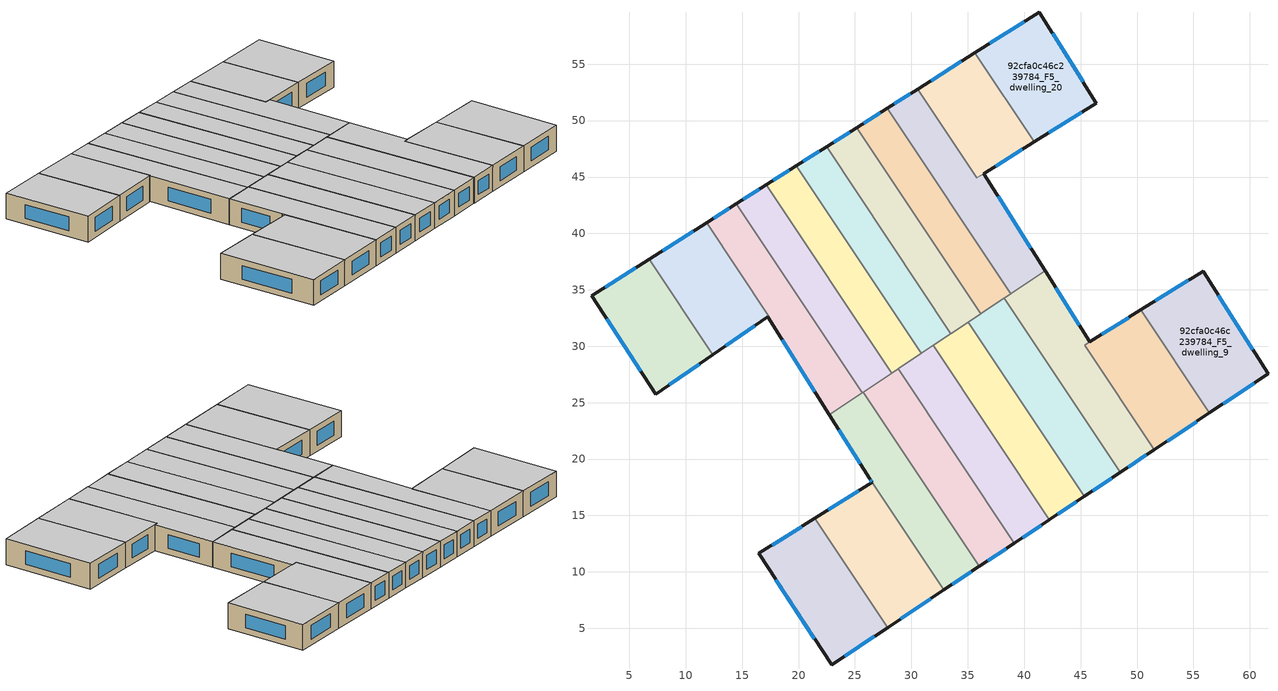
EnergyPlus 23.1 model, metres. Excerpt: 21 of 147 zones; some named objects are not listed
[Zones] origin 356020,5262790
92cfa0c46c239784_F5_dwelling_0
 floor to 92cfa0c46c239784_F4_dwelling_0 (EU_floor_Construction): 21.45,14.75 27.9,5.07 22.92,1.75 16.49,11.65 z15
 wall outside (EU_wall_Construction): 21.45,14.75 16.49,11.65 22.92,1.75 27.9,5.07 z15:18
 wall to 92cfa0c46c239784_F5_dwelling_1 (EU_wall_Construction): 27.9,5.07 21.45,14.75 z15:18
 window (EU_Window_Construction): 24.09,2.53 26.73,4.29 / 18,9.33 21.41,4.08 / 20.28,14.02 17.65,12.38 z15.7:17.3
 ceiling to 92cfa0c46c239784_F6_dwelling_0 (EU_floor_Construction): 27.9,5.07 21.45,14.75 16.49,11.65 22.92,1.75 z18
92cfa0c46c239784_F5_dwelling_1
 floor to 92cfa0c46c239784_F4_dwelling_1 (EU_floor_Construction): 26.53,17.93 26.32,18.26 32.89,8.4 27.9,5.07 21.45,14.75 z15
 wall outside (EU_wall_Construction): 26.32,18.26 26.53,17.93 21.45,14.75 / 27.9,5.07 32.89,8.4 z15:18
 wall to 92cfa0c46c239784_F5_dwelling_2 (EU_wall_Construction): 32.89,8.4 26.32,18.26 z15:18
 window (EU_Window_Construction): 26.37,18.18 26.48,18.01 / 29.07,5.85 31.72,7.62 / 25.33,17.18 22.64,15.5 z15.7:17.3
 ceiling to 92cfa0c46c239784_F6_dwelling_1 (EU_floor_Construction): 32.89,8.4 26.32,18.26 26.53,17.93 21.45,14.75 27.9,5.07 z18
92cfa0c46c239784_F5_dwelling_10
 floor to 92cfa0c46c239784_F4_dwelling_10 (EU_floor_Construction): 6.77,37.72 12.41,29.25 7.32,25.74 1.65,34.48 z15
 wall outside (EU_wall_Construction): 6.77,37.72 1.65,34.48 7.32,25.74 12.41,29.25 z15:18
 wall to 92cfa0c46c239784_F5_dwelling_11 (EU_wall_Construction): 12.41,29.25 6.77,37.72 z15:18
 window (EU_Window_Construction): 8.52,26.57 11.22,28.42 / 2.98,32.43 5.99,27.79 / 5.56,36.96 2.85,35.24 z15.7:17.3
 ceiling to 92cfa0c46c239784_F6_dwelling_10 (EU_floor_Construction): 12.41,29.25 6.77,37.72 1.65,34.48 7.32,25.74 z18
92cfa0c46c239784_F5_dwelling_11
 floor to 92cfa0c46c239784_F4_dwelling_11 (EU_floor_Construction): 11.85,40.95 17.37,32.66 17.28,32.6 12.41,29.25 6.77,37.72 z15
 wall outside (EU_wall_Construction): 12.41,29.25 17.28,32.6 / 11.85,40.95 6.77,37.72 z15:18
 wall to 92cfa0c46c239784_F5_dwelling_12 (EU_wall_Construction): 17.36,32.67 11.85,40.95 / 17.28,32.6 17.37,32.66 z15:18
 window (EU_Window_Construction): 13.55,30.03 16.13,31.81 / 10.66,40.19 7.96,38.48 z15.7:17.3
 ceiling to 92cfa0c46c239784_F6_dwelling_11 (EU_floor_Construction): 17.28,32.6 17.37,32.66 11.85,40.95 6.77,37.72 12.41,29.25 z18
92cfa0c46c239784_F5_dwelling_12
 floor to 92cfa0c46c239784_F4_dwelling_12 (EU_floor_Construction): 14.49,42.62 25.64,25.89 22.73,23.95 17.28,32.6 17.37,32.66 11.85,40.95 z15
 wall outside (EU_wall_Construction): 14.49,42.62 11.85,40.95 / 17.28,32.6 22.73,23.95 z15:18
 wall to 92cfa0c46c239784_F5_dwelling_13 (EU_wall_Construction): 25.64,25.89 14.49,42.62 z15:18
 wall to 92cfa0c46c239784_F5_dwelling_2 (EU_wall_Construction): 22.73,23.95 25.64,25.89 z15:18
 window (EU_Window_Construction): 13.87,42.23 12.47,41.34 / 18.56,30.57 21.45,25.98 z15.7:17.3
 ceiling to 92cfa0c46c239784_F6_dwelling_12 (EU_floor_Construction): 25.64,25.89 14.49,42.62 11.85,40.95 17.37,32.66 17.28,32.6 22.73,23.95 z18
92cfa0c46c239784_F5_dwelling_13
 floor to 92cfa0c46c239784_F4_dwelling_13 (EU_floor_Construction): 17.15,44.3 28.25,27.63 25.64,25.89 14.49,42.62 z15
 wall outside (EU_wall_Construction): 17.15,44.3 14.49,42.62 z15:18
 wall to 92cfa0c46c239784_F5_dwelling_14 (EU_wall_Construction): 28.25,27.63 17.15,44.3 z15:18
 wall to 92cfa0c46c239784_F5_dwelling_3 (EU_wall_Construction): 25.72,25.94 28.25,27.63 z15:18
 wall to 92cfa0c46c239784_F5_dwelling_2 (EU_wall_Construction): 25.64,25.89 25.72,25.94 z15:18
 window (EU_Window_Construction): 16.52,43.91 15.12,43.01 z15.7:17.3
 ceiling to 92cfa0c46c239784_F6_dwelling_13 (EU_floor_Construction): 28.25,27.63 17.15,44.3 14.49,42.62 25.64,25.89 z18
92cfa0c46c239784_F5_dwelling_14
 floor to 92cfa0c46c239784_F4_dwelling_14 (EU_floor_Construction): 19.81,45.99 30.87,29.37 28.25,27.63 17.15,44.3 z15
 wall outside (EU_wall_Construction): 19.81,45.99 17.15,44.3 z15:18
 wall to 92cfa0c46c239784_F5_dwelling_15 (EU_wall_Construction): 30.87,29.37 19.81,45.99 z15:18
 wall to 92cfa0c46c239784_F5_dwelling_4 (EU_wall_Construction): 28.83,28.01 30.87,29.37 z15:18
 wall to 92cfa0c46c239784_F5_dwelling_3 (EU_wall_Construction): 28.25,27.63 28.83,28.01 z15:18
 window (EU_Window_Construction): 19.18,45.59 17.77,44.7 z15.7:17.3
 ceiling to 92cfa0c46c239784_F6_dwelling_14 (EU_floor_Construction): 30.87,29.37 19.81,45.99 17.15,44.3 28.25,27.63 z18
92cfa0c46c239784_F5_dwelling_15
 floor to 92cfa0c46c239784_F4_dwelling_15 (EU_floor_Construction): 22.48,47.68 33.51,31.13 30.87,29.37 19.81,45.99 z15
 wall outside (EU_wall_Construction): 22.48,47.68 19.81,45.99 z15:18
 wall to 92cfa0c46c239784_F5_dwelling_16 (EU_wall_Construction): 33.51,31.13 22.48,47.68 z15:18
 wall to 92cfa0c46c239784_F5_dwelling_5 (EU_wall_Construction): 31.93,30.08 33.51,31.13 z15:18
 wall to 92cfa0c46c239784_F5_dwelling_4 (EU_wall_Construction): 30.87,29.37 31.93,30.08 z15:18
 window (EU_Window_Construction): 21.85,47.28 20.44,46.39 z15.7:17.3
 ceiling to 92cfa0c46c239784_F6_dwelling_15 (EU_floor_Construction): 33.51,31.13 22.48,47.68 19.81,45.99 30.87,29.37 z18
92cfa0c46c239784_F5_dwelling_16
 floor to 92cfa0c46c239784_F4_dwelling_16 (EU_floor_Construction): 25.16,49.38 36.15,32.88 33.51,31.13 22.48,47.68 z15
 wall outside (EU_wall_Construction): 25.16,49.38 22.48,47.68 z15:18
 wall to 92cfa0c46c239784_F5_dwelling_17 (EU_wall_Construction): 36.15,32.88 25.16,49.38 z15:18
 wall to 92cfa0c46c239784_F5_dwelling_6 (EU_wall_Construction): 35.04,32.15 36.15,32.88 z15:18
 wall to 92cfa0c46c239784_F5_dwelling_5 (EU_wall_Construction): 33.51,31.13 35.04,32.15 z15:18
 window (EU_Window_Construction): 24.53,48.98 23.11,48.08 z15.7:17.3
 ceiling to 92cfa0c46c239784_F6_dwelling_16 (EU_floor_Construction): 36.15,32.88 25.16,49.38 22.48,47.68 33.51,31.13 z18
92cfa0c46c239784_F5_dwelling_17
 floor to 92cfa0c46c239784_F4_dwelling_17 (EU_floor_Construction): 27.85,51.08 38.8,34.65 36.15,32.88 25.16,49.38 z15
 wall outside (EU_wall_Construction): 27.85,51.08 25.16,49.38 z15:18
 wall to 92cfa0c46c239784_F5_dwelling_18 (EU_wall_Construction): 38.8,34.65 27.85,51.08 z15:18
 wall to 92cfa0c46c239784_F5_dwelling_7 (EU_wall_Construction): 38.23,34.27 38.8,34.65 z15:18
 wall to 92cfa0c46c239784_F5_dwelling_6 (EU_wall_Construction): 36.15,32.89 38.19,34.25 38.23,34.27 z15:18
 window (EU_Window_Construction): 27.22,50.68 25.79,49.78 z15.7:17.3
 ceiling to 92cfa0c46c239784_F6_dwelling_17 (EU_floor_Construction): 38.8,34.65 27.85,51.08 25.16,49.38 36.15,32.88 z18
92cfa0c46c239784_F5_dwelling_18
 floor to 92cfa0c46c239784_F4_dwelling_18 (EU_floor_Construction): 36.41,45.3 41.84,36.68 38.8,34.65 27.85,51.08 30.55,52.8 35.8,44.92 z15
 wall outside (EU_wall_Construction): 30.55,52.8 27.85,51.08 / 41.84,36.68 36.41,45.3 z15:18
 wall to 92cfa0c46c239784_F5_dwelling_19 (EU_wall_Construction): 36.41,45.3 35.8,44.92 30.55,52.8 z15:18
 wall to 92cfa0c46c239784_F5_dwelling_7 (EU_wall_Construction): 38.8,34.65 41.84,36.68 z15:18
 window (EU_Window_Construction): 29.92,52.39 28.49,51.49 / 40.57,38.7 37.68,43.27 z15.7:17.3
 ceiling to 92cfa0c46c239784_F6_dwelling_18 (EU_floor_Construction): 41.84,36.68 36.41,45.3 35.8,44.92 30.55,52.8 27.85,51.08 38.8,34.65 z18
92cfa0c46c239784_F5_dwelling_19
 floor to 92cfa0c46c239784_F4_dwelling_19 (EU_floor_Construction): 35.63,56.01 40.89,48.11 35.8,44.92 30.55,52.8 z15
 wall outside (EU_wall_Construction): 35.63,56.01 30.55,52.8 / 36.41,45.3 40.89,48.11 z15:18
 wall to 92cfa0c46c239784_F5_dwelling_20 (EU_wall_Construction): 40.89,48.11 35.63,56.01 z15:18
 window (EU_Window_Construction): 34.44,55.26 31.74,53.55 / 37.46,45.96 39.84,47.45 z15.7:17.3
 ceiling to 92cfa0c46c239784_F6_dwelling_19 (EU_floor_Construction): 40.89,48.11 35.63,56.01 30.55,52.8 35.8,44.92 z18
92cfa0c46c239784_F5_dwelling_2
 floor to 92cfa0c46c239784_F4_dwelling_2 (EU_floor_Construction): 25.72,25.94 36.02,10.49 32.89,8.4 26.32,18.26 22.73,23.95 z15
 wall outside (EU_wall_Construction): 22.73,23.95 26.32,18.26 / 32.89,8.4 36.02,10.49 z15:18
 wall to 92cfa0c46c239784_F5_dwelling_3 (EU_wall_Construction): 36.02,10.49 25.72,25.94 z15:18
 window (EU_Window_Construction): 23.58,22.61 25.48,19.6 / 33.62,8.89 35.28,9.99 z15.7:17.3
 ceiling to 92cfa0c46c239784_F6_dwelling_2 (EU_floor_Construction): 36.02,10.49 25.72,25.94 22.73,23.95 26.32,18.26 32.89,8.4 z18
92cfa0c46c239784_F5_dwelling_20
 floor to 92cfa0c46c239784_F4_dwelling_20 (EU_floor_Construction): 41.32,59.62 46.4,51.56 40.89,48.11 35.63,56.01 z15
 wall outside (EU_wall_Construction): 40.89,48.11 46.4,51.56 41.32,59.62 35.63,56.01 z15:18
 window (EU_Window_Construction): 39.98,58.77 36.96,56.86 / 45.21,53.45 42.51,57.73 / 42.19,48.92 45.11,50.75 z15.7:17.3
 ceiling to 92cfa0c46c239784_F6_dwelling_20 (EU_floor_Construction): 46.4,51.56 41.32,59.62 35.63,56.01 40.89,48.11 z18
92cfa0c46c239784_F5_dwelling_3
 floor to 92cfa0c46c239784_F4_dwelling_3 (EU_floor_Construction): 28.83,28.01 39.12,12.55 36.02,10.49 25.72,25.94 z15
 wall outside (EU_wall_Construction): 36.02,10.49 39.12,12.55 z15:18
 wall to 92cfa0c46c239784_F5_dwelling_4 (EU_wall_Construction): 39.12,12.55 28.83,28.01 z15:18
 window (EU_Window_Construction): 36.75,10.97 38.39,12.07 z15.7:17.3
 ceiling to 92cfa0c46c239784_F6_dwelling_3 (EU_floor_Construction): 39.12,12.55 28.83,28.01 25.72,25.94 36.02,10.49 z18
92cfa0c46c239784_F5_dwelling_4
 floor to 92cfa0c46c239784_F4_dwelling_4 (EU_floor_Construction): 31.93,30.08 42.23,14.62 39.12,12.55 28.83,28.01 z15
 wall outside (EU_wall_Construction): 39.12,12.55 42.23,14.62 z15:18
 wall to 92cfa0c46c239784_F5_dwelling_5 (EU_wall_Construction): 42.23,14.62 31.93,30.08 z15:18
 window (EU_Window_Construction): 39.85,13.04 41.5,14.14 z15.7:17.3
 ceiling to 92cfa0c46c239784_F6_dwelling_4 (EU_floor_Construction): 42.23,14.62 31.93,30.08 28.83,28.01 39.12,12.55 z18
92cfa0c46c239784_F5_dwelling_5
 floor to 92cfa0c46c239784_F4_dwelling_5 (EU_floor_Construction): 35.04,32.15 45.33,16.7 42.23,14.62 31.93,30.08 z15
 wall outside (EU_wall_Construction): 42.23,14.62 45.33,16.7 z15:18
 wall to 92cfa0c46c239784_F5_dwelling_6 (EU_wall_Construction): 45.33,16.7 35.04,32.15 z15:18
 window (EU_Window_Construction): 42.96,15.11 44.6,16.21 z15.7:17.3
 ceiling to 92cfa0c46c239784_F6_dwelling_5 (EU_floor_Construction): 45.33,16.7 35.04,32.15 31.93,30.08 42.23,14.62 z18
92cfa0c46c239784_F5_dwelling_6
 floor to 92cfa0c46c239784_F4_dwelling_6 (EU_floor_Construction): 38.23,34.27 48.52,18.82 48.48,18.79 45.33,16.7 35.04,32.15 38.19,34.25 z15
 wall outside (EU_wall_Construction): 45.33,16.7 48.48,18.79 48.52,18.82 z15:18
 wall to 92cfa0c46c239784_F5_dwelling_7 (EU_wall_Construction): 48.52,18.82 38.23,34.27 z15:18
 window (EU_Window_Construction): 46.07,17.19 47.74,18.3 z15.7:17.3
 ceiling to 92cfa0c46c239784_F6_dwelling_6 (EU_floor_Construction): 48.48,18.79 48.52,18.82 38.23,34.27 38.19,34.25 35.04,32.15 45.33,16.7 z18
92cfa0c46c239784_F5_dwelling_7
 floor to 92cfa0c46c239784_F4_dwelling_7 (EU_floor_Construction): 45.82,30.38 45.37,30.1 51.54,20.84 48.52,18.82 38.23,34.27 41.84,36.68 z15
 wall outside (EU_wall_Construction): 45.82,30.38 41.84,36.68 / 48.52,18.82 51.54,20.84 z15:18
 wall to 92cfa0c46c239784_F5_dwelling_8 (EU_wall_Construction): 51.54,20.84 45.37,30.1 45.82,30.38 z15:18
 window (EU_Window_Construction): 44.88,31.86 42.77,35.2 / 49.23,19.29 50.84,20.36 z15.7:17.3
 ceiling to 92cfa0c46c239784_F6_dwelling_7 (EU_floor_Construction): 51.54,20.84 45.37,30.1 45.82,30.38 41.84,36.68 38.23,34.27 48.52,18.82 z18
92cfa0c46c239784_F5_dwelling_8
 floor to 92cfa0c46c239784_F4_dwelling_8 (EU_floor_Construction): 50.34,33.21 56.42,24.08 51.54,20.84 45.37,30.1 45.82,30.38 z15
 wall outside (EU_wall_Construction): 51.54,20.84 56.42,24.08 / 50.34,33.21 45.82,30.38 z15:18
 wall to 92cfa0c46c239784_F5_dwelling_9 (EU_wall_Construction): 56.42,24.08 50.34,33.21 z15:18
 window (EU_Window_Construction): 52.69,21.6 55.27,23.32 / 49.28,32.55 46.88,31.05 z15.7:17.3
 ceiling to 92cfa0c46c239784_F6_dwelling_8 (EU_floor_Construction): 56.42,24.08 50.34,33.21 45.82,30.38 45.37,30.1 51.54,20.84 z18
92cfa0c46c239784_F5_dwelling_9
 floor to 92cfa0c46c239784_F4_dwelling_9 (EU_floor_Construction): 55.85,36.67 61.61,27.54 56.42,24.08 50.34,33.21 z15
 wall outside (EU_wall_Construction): 56.42,24.08 61.61,27.54 55.85,36.67 50.34,33.21 z15:18
 window (EU_Window_Construction): 54.56,35.86 51.63,34.02 / 60.26,29.69 57.21,34.53 / 57.64,24.9 60.39,26.73 z15.7:17.3
 ceiling to 92cfa0c46c239784_F6_dwelling_9 (EU_floor_Construction): 61.61,27.54 55.85,36.67 50.34,33.21 56.42,24.08 z18
[Building]
EU S2 Campaign: North Axis=0; Terrain=City; Solar Distribution=FullExterior
[Site:Location]
Budapest.Ferenc.Liszt.Intl.AP: Latitude=47.437; Longitude=19.256; Time Zone=1; Elevation=185
[SizingPeriod:WeatherFileDays]
AnnualSizingPeriod: Begin Month=1; Begin Day of Month=1; End Month=12; End Day of Month=31; Day of Week for Start Day=Monday; Use Weather File Daylight Saving Period=No; Use Weather File Rain and Snow Indicators=No
[MATERIAL]
EU_InternalMass_Material: Roughness=MediumRough; Thickness=0.1; Conductivity=1; Density=1800; Specific Heat=900; Thermal Absorptance=0.9; Solar Absorptance=0.7; Visible Absorptance=0.7
[MATERIAL:NOMASS] Roughness=MediumRough; Thermal Absorptance=0.9; Solar Absorptance=0.7; Visible Absorptance=0.7
Name | Thermal Resistance
EU_wall_NoMass | 0.832559
EU_floor_NoMass | 0.872794
[WINDOWMATERIAL:SIMPLEGLAZINGSYSTEM]
EU_Window_SimpleGlazing: UFactor=2.79869; Solar Heat Gain Coefficient=0.75; Visible Transmittance=0.75
[CONSTRUCTION]
EU_wall_Construction: EU_wall_NoMass
EU_floor_Construction: EU_floor_NoMass
EU_Window_Construction: EU_Window_SimpleGlazing
EU_InternalMass_Construction: EU_InternalMass_Material
[ZONE] Type=1; Multiplier=1; Ceiling Height=autocalculate; Floor Area=autocalculate; Part of Total Floor Area=Yes
Name | Volume
92cfa0c46c239784_F5_dwelling_0 | 207.903
92cfa0c46c239784_F5_dwelling_1 | 207.916
92cfa0c46c239784_F5_dwelling_10 | 189.008
92cfa0c46c239784_F5_dwelling_11 | 181.811
92cfa0c46c239784_F5_dwelling_12 | 196.191
92cfa0c46c239784_F5_dwelling_13 | 189.007
92cfa0c46c239784_F5_dwelling_14 | 189.025
92cfa0c46c239784_F5_dwelling_15 | 188.989
92cfa0c46c239784_F5_dwelling_16 | 188.987
92cfa0c46c239784_F5_dwelling_17 | 189.024
92cfa0c46c239784_F5_dwelling_18 | 207.048
92cfa0c46c239784_F5_dwelling_19 | 170.946
92cfa0c46c239784_F5_dwelling_2 | 207.859
92cfa0c46c239784_F5_dwelling_20 | 189
92cfa0c46c239784_F5_dwelling_3 | 207.91
92cfa0c46c239784_F5_dwelling_4 | 207.914
92cfa0c46c239784_F5_dwelling_5 | 207.909
92cfa0c46c239784_F5_dwelling_6 | 213.477
92cfa0c46c239784_F5_dwelling_7 | 216.062
92cfa0c46c239784_F5_dwelling_8 | 194.162
92cfa0c46c239784_F5_dwelling_9 | 207.888
[INTERNALMASS] Construction=EU_InternalMass_Construction
Name | Zone or ZoneList | Surface Area
92cfa0c46c239784_F5_dwelling_0_EU_InternalMass | 92cfa0c46c239784_F5_dwelling_0 | 69.3011
92cfa0c46c239784_F5_dwelling_1_EU_InternalMass | 92cfa0c46c239784_F5_dwelling_1 | 69.3051
92cfa0c46c239784_F5_dwelling_2_EU_InternalMass | 92cfa0c46c239784_F5_dwelling_2 | 69.2864
92cfa0c46c239784_F5_dwelling_3_EU_InternalMass | 92cfa0c46c239784_F5_dwelling_3 | 69.3031
92cfa0c46c239784_F5_dwelling_4_EU_InternalMass | 92cfa0c46c239784_F5_dwelling_4 | 69.3046
92cfa0c46c239784_F5_dwelling_5_EU_InternalMass | 92cfa0c46c239784_F5_dwelling_5 | 69.303
92cfa0c46c239784_F5_dwelling_6_EU_InternalMass | 92cfa0c46c239784_F5_dwelling_6 | 71.1655
92cfa0c46c239784_F5_dwelling_7_EU_InternalMass | 92cfa0c46c239784_F5_dwelling_7 | 72.0143
92cfa0c46c239784_F5_dwelling_8_EU_InternalMass | 92cfa0c46c239784_F5_dwelling_8 | 64.7192
92cfa0c46c239784_F5_dwelling_9_EU_InternalMass | 92cfa0c46c239784_F5_dwelling_9 | 69.2959
92cfa0c46c239784_F5_dwelling_10_EU_InternalMass | 92cfa0c46c239784_F5_dwelling_10 | 63.0029
92cfa0c46c239784_F5_dwelling_11_EU_InternalMass | 92cfa0c46c239784_F5_dwelling_11 | 60.6023
92cfa0c46c239784_F5_dwelling_12_EU_InternalMass | 92cfa0c46c239784_F5_dwelling_12 | 65.3968
92cfa0c46c239784_F5_dwelling_13_EU_InternalMass | 92cfa0c46c239784_F5_dwelling_13 | 63.0021
92cfa0c46c239784_F5_dwelling_14_EU_InternalMass | 92cfa0c46c239784_F5_dwelling_14 | 63.0081
92cfa0c46c239784_F5_dwelling_15_EU_InternalMass | 92cfa0c46c239784_F5_dwelling_15 | 62.9964
92cfa0c46c239784_F5_dwelling_16_EU_InternalMass | 92cfa0c46c239784_F5_dwelling_16 | 62.9956
92cfa0c46c239784_F5_dwelling_17_EU_InternalMass | 92cfa0c46c239784_F5_dwelling_17 | 63.0082
92cfa0c46c239784_F5_dwelling_18_EU_InternalMass | 92cfa0c46c239784_F5_dwelling_18 | 69.0155
92cfa0c46c239784_F5_dwelling_19_EU_InternalMass | 92cfa0c46c239784_F5_dwelling_19 | 56.9812
92cfa0c46c239784_F5_dwelling_20_EU_InternalMass | 92cfa0c46c239784_F5_dwelling_20 | 62.9999
[OTHEREQUIPMENT] Fuel Type=Electricity; Design Level Calculation Method=Watts/Area; Power per Zone Floor Area=1; Fraction Latent=0; Fraction Radiant=0; Fraction Lost=0; Carbon Dioxide Generation Rate=0; EndUse Subcategory=EU_Step8_InternalGains
Name | Zone or ZoneList or Space or SpaceList | Schedule
EU_Step8_InternalGain_92cfa0c46c239784_F5_dwelling_0_f000 | 92cfa0c46c239784_F5_dwelling_0 | EU_Step8_GainSchedule_92cfa0c46c239784_F5_dwelling_0_f000
EU_Step8_InternalGain_92cfa0c46c239784_F5_dwelling_1_f000 | 92cfa0c46c239784_F5_dwelling_1 | EU_Step8_GainSchedule_92cfa0c46c239784_F5_dwelling_1_f000
EU_Step8_InternalGain_92cfa0c46c239784_F5_dwelling_2_f000 | 92cfa0c46c239784_F5_dwelling_2 | EU_Step8_GainSchedule_92cfa0c46c239784_F5_dwelling_2_f000
EU_Step8_InternalGain_92cfa0c46c239784_F5_dwelling_3_f000 | 92cfa0c46c239784_F5_dwelling_3 | EU_Step8_GainSchedule_92cfa0c46c239784_F5_dwelling_3_f000
EU_Step8_InternalGain_92cfa0c46c239784_F5_dwelling_4_f000 | 92cfa0c46c239784_F5_dwelling_4 | EU_Step8_GainSchedule_92cfa0c46c239784_F5_dwelling_4_f000
EU_Step8_InternalGain_92cfa0c46c239784_F5_dwelling_5_f000 | 92cfa0c46c239784_F5_dwelling_5 | EU_Step8_GainSchedule_92cfa0c46c239784_F5_dwelling_5_f000
EU_Step8_InternalGain_92cfa0c46c239784_F5_dwelling_6_f000 | 92cfa0c46c239784_F5_dwelling_6 | EU_Step8_GainSchedule_92cfa0c46c239784_F5_dwelling_6_f000
EU_Step8_InternalGain_92cfa0c46c239784_F5_dwelling_7_f000 | 92cfa0c46c239784_F5_dwelling_7 | EU_Step8_GainSchedule_92cfa0c46c239784_F5_dwelling_7_f000
EU_Step8_InternalGain_92cfa0c46c239784_F5_dwelling_8_f000 | 92cfa0c46c239784_F5_dwelling_8 | EU_Step8_GainSchedule_92cfa0c46c239784_F5_dwelling_8_f000
EU_Step8_InternalGain_92cfa0c46c239784_F5_dwelling_9_f000 | 92cfa0c46c239784_F5_dwelling_9 | EU_Step8_GainSchedule_92cfa0c46c239784_F5_dwelling_9_f000
EU_Step8_InternalGain_92cfa0c46c239784_F5_dwelling_10_f000 | 92cfa0c46c239784_F5_dwelling_10 | EU_Step8_GainSchedule_92cfa0c46c239784_F5_dwelling_10_f000
EU_Step8_InternalGain_92cfa0c46c239784_F5_dwelling_11_f000 | 92cfa0c46c239784_F5_dwelling_11 | EU_Step8_GainSchedule_92cfa0c46c239784_F5_dwelling_11_f000
EU_Step8_InternalGain_92cfa0c46c239784_F5_dwelling_12_f000 | 92cfa0c46c239784_F5_dwelling_12 | EU_Step8_GainSchedule_92cfa0c46c239784_F5_dwelling_12_f000
EU_Step8_InternalGain_92cfa0c46c239784_F5_dwelling_13_f000 | 92cfa0c46c239784_F5_dwelling_13 | EU_Step8_GainSchedule_92cfa0c46c239784_F5_dwelling_13_f000
EU_Step8_InternalGain_92cfa0c46c239784_F5_dwelling_14_f000 | 92cfa0c46c239784_F5_dwelling_14 | EU_Step8_GainSchedule_92cfa0c46c239784_F5_dwelling_14_f000
EU_Step8_InternalGain_92cfa0c46c239784_F5_dwelling_15_f000 | 92cfa0c46c239784_F5_dwelling_15 | EU_Step8_GainSchedule_92cfa0c46c239784_F5_dwelling_15_f000
EU_Step8_InternalGain_92cfa0c46c239784_F5_dwelling_16_f000 | 92cfa0c46c239784_F5_dwelling_16 | EU_Step8_GainSchedule_92cfa0c46c239784_F5_dwelling_16_f000
EU_Step8_InternalGain_92cfa0c46c239784_F5_dwelling_17_f000 | 92cfa0c46c239784_F5_dwelling_17 | EU_Step8_GainSchedule_92cfa0c46c239784_F5_dwelling_17_f000
EU_Step8_InternalGain_92cfa0c46c239784_F5_dwelling_18_f000 | 92cfa0c46c239784_F5_dwelling_18 | EU_Step8_GainSchedule_92cfa0c46c239784_F5_dwelling_18_f000
EU_Step8_InternalGain_92cfa0c46c239784_F5_dwelling_19_f000 | 92cfa0c46c239784_F5_dwelling_19 | EU_Step8_GainSchedule_92cfa0c46c239784_F5_dwelling_19_f000
EU_Step8_InternalGain_92cfa0c46c239784_F5_dwelling_20_f000 | 92cfa0c46c239784_F5_dwelling_20 | EU_Step8_GainSchedule_92cfa0c46c239784_F5_dwelling_20_f000
[ZONEVENTILATION:DESIGNFLOWRATE] Schedule=EU_AlwaysOn; Design Flow Rate Calculation Method=AirChanges/Hour; Air Changes per Hour=0.475469; Ventilation Type=Natural; Fan Pressure Rise=0; Fan Total Efficiency=1; Constant Term Coefficient=1; Temperature Term Coefficient=0; Velocity Term Coefficient=0; Velocity Squared Term Coefficient=0; Minimum Indoor Temperature=-100; Maximum Indoor Temperature=100; Delta Temperature=-100; Minimum Outdoor Temperature=-100; Maximum Outdoor Temperature=100; Maximum Wind Speed=40
Name | Zone or ZoneList or Space or SpaceList
EU_ConstantAir_92cfa0c46c239784_F5_dwelling_0 | 92cfa0c46c239784_F5_dwelling_0
EU_ConstantAir_92cfa0c46c239784_F5_dwelling_1 | 92cfa0c46c239784_F5_dwelling_1
EU_ConstantAir_92cfa0c46c239784_F5_dwelling_2 | 92cfa0c46c239784_F5_dwelling_2
EU_ConstantAir_92cfa0c46c239784_F5_dwelling_3 | 92cfa0c46c239784_F5_dwelling_3
EU_ConstantAir_92cfa0c46c239784_F5_dwelling_4 | 92cfa0c46c239784_F5_dwelling_4
EU_ConstantAir_92cfa0c46c239784_F5_dwelling_5 | 92cfa0c46c239784_F5_dwelling_5
EU_ConstantAir_92cfa0c46c239784_F5_dwelling_6 | 92cfa0c46c239784_F5_dwelling_6
EU_ConstantAir_92cfa0c46c239784_F5_dwelling_7 | 92cfa0c46c239784_F5_dwelling_7
EU_ConstantAir_92cfa0c46c239784_F5_dwelling_8 | 92cfa0c46c239784_F5_dwelling_8
EU_ConstantAir_92cfa0c46c239784_F5_dwelling_9 | 92cfa0c46c239784_F5_dwelling_9
EU_ConstantAir_92cfa0c46c239784_F5_dwelling_10 | 92cfa0c46c239784_F5_dwelling_10
EU_ConstantAir_92cfa0c46c239784_F5_dwelling_11 | 92cfa0c46c239784_F5_dwelling_11
EU_ConstantAir_92cfa0c46c239784_F5_dwelling_12 | 92cfa0c46c239784_F5_dwelling_12
EU_ConstantAir_92cfa0c46c239784_F5_dwelling_13 | 92cfa0c46c239784_F5_dwelling_13
EU_ConstantAir_92cfa0c46c239784_F5_dwelling_14 | 92cfa0c46c239784_F5_dwelling_14
EU_ConstantAir_92cfa0c46c239784_F5_dwelling_15 | 92cfa0c46c239784_F5_dwelling_15
EU_ConstantAir_92cfa0c46c239784_F5_dwelling_16 | 92cfa0c46c239784_F5_dwelling_16
EU_ConstantAir_92cfa0c46c239784_F5_dwelling_17 | 92cfa0c46c239784_F5_dwelling_17
EU_ConstantAir_92cfa0c46c239784_F5_dwelling_18 | 92cfa0c46c239784_F5_dwelling_18
EU_ConstantAir_92cfa0c46c239784_F5_dwelling_19 | 92cfa0c46c239784_F5_dwelling_19
EU_ConstantAir_92cfa0c46c239784_F5_dwelling_20 | 92cfa0c46c239784_F5_dwelling_20
[HVACTEMPLATE:ZONE:IDEALLOADSAIRSYSTEM] System Availability Schedule=EU_AlwaysOn; Maximum Heating Supply Air Temperature=50; Minimum Cooling Supply Air Temperature=13; Maximum Heating Supply Air Humidity Ratio=0.0156; Minimum Cooling Supply Air Humidity Ratio=0.0077; Heating Limit=NoLimit; Cooling Limit=NoLimit; Heating Availability Schedule=EU_AlwaysOn; Cooling Availability Schedule=EU_CoolingOff; Dehumidification Control Type=ConstantSensibleHeatRatio; Cooling Sensible Heat Ratio=0.7; Dehumidification Setpoint=60; Humidification Control Type=None; Humidification Setpoint=30; Outdoor Air Method=None; Outdoor Air Flow Rate per Person=0.00944; Outdoor Air Flow Rate per Zone Floor Area=0; Outdoor Air Flow Rate per Zone=0; Demand Controlled Ventilation Type=None; Outdoor Air Economizer Type=NoEconomizer; Heat Recovery Type=None; Sensible Heat Recovery Effectiveness=0.7; Latent Heat Recovery Effectiveness=0.65
Name | Template Thermostat
92cfa0c46c239784_F5_dwelling_0 | EU_HeatOnly_92cfa0c46c239784_F5_dwelling_0
92cfa0c46c239784_F5_dwelling_1 | EU_HeatOnly_92cfa0c46c239784_F5_dwelling_1
92cfa0c46c239784_F5_dwelling_2 | EU_HeatOnly_92cfa0c46c239784_F5_dwelling_2
92cfa0c46c239784_F5_dwelling_3 | EU_HeatOnly_92cfa0c46c239784_F5_dwelling_3
92cfa0c46c239784_F5_dwelling_4 | EU_HeatOnly_92cfa0c46c239784_F5_dwelling_4
92cfa0c46c239784_F5_dwelling_5 | EU_HeatOnly_92cfa0c46c239784_F5_dwelling_5
92cfa0c46c239784_F5_dwelling_6 | EU_HeatOnly_92cfa0c46c239784_F5_dwelling_6
92cfa0c46c239784_F5_dwelling_7 | EU_HeatOnly_92cfa0c46c239784_F5_dwelling_7
92cfa0c46c239784_F5_dwelling_8 | EU_HeatOnly_92cfa0c46c239784_F5_dwelling_8
92cfa0c46c239784_F5_dwelling_9 | EU_HeatOnly_92cfa0c46c239784_F5_dwelling_9
92cfa0c46c239784_F5_dwelling_10 | EU_HeatOnly_92cfa0c46c239784_F5_dwelling_10
92cfa0c46c239784_F5_dwelling_11 | EU_HeatOnly_92cfa0c46c239784_F5_dwelling_11
92cfa0c46c239784_F5_dwelling_12 | EU_HeatOnly_92cfa0c46c239784_F5_dwelling_12
92cfa0c46c239784_F5_dwelling_13 | EU_HeatOnly_92cfa0c46c239784_F5_dwelling_13
92cfa0c46c239784_F5_dwelling_14 | EU_HeatOnly_92cfa0c46c239784_F5_dwelling_14
92cfa0c46c239784_F5_dwelling_15 | EU_HeatOnly_92cfa0c46c239784_F5_dwelling_15
92cfa0c46c239784_F5_dwelling_16 | EU_HeatOnly_92cfa0c46c239784_F5_dwelling_16
92cfa0c46c239784_F5_dwelling_17 | EU_HeatOnly_92cfa0c46c239784_F5_dwelling_17
92cfa0c46c239784_F5_dwelling_18 | EU_HeatOnly_92cfa0c46c239784_F5_dwelling_18
92cfa0c46c239784_F5_dwelling_19 | EU_HeatOnly_92cfa0c46c239784_F5_dwelling_19
92cfa0c46c239784_F5_dwelling_20 | EU_HeatOnly_92cfa0c46c239784_F5_dwelling_20
[SIZING:ZONE] Zone Cooling Design Supply Air Temperature Input Method=SupplyAirTemperature; Zone Cooling Design Supply Air Temperature=13; Zone Heating Design Supply Air Temperature Input Method=SupplyAirTemperature; Zone Heating Design Supply Air Temperature=50; Zone Cooling Design Supply Air Humidity Ratio=0.008; Zone Heating Design Supply Air Humidity Ratio=0.008; Cooling Design Air Flow Method=DesignDay; Cooling Design Air Flow Rate=0; Cooling Minimum Air Flow per Zone Floor Area=0.000762; Cooling Minimum Air Flow=0; Cooling Minimum Air Flow Fraction=0.2; Heating Design Air Flow Method=DesignDay; Heating Design Air Flow Rate=0; Heating Maximum Air Flow per Zone Floor Area=0.002032; Heating Maximum Air Flow=0.141576; Heating Maximum Air Flow Fraction=0.3; Account for Dedicated Outdoor Air System=No; Dedicated Outdoor Air System Control Strategy=NeutralSupplyAir; Dedicated Outdoor Air Low Setpoint Temperature for Design=autosize; Dedicated Outdoor Air High Setpoint Temperature for Design=autosize; Zone Load Sizing Method=Sensible Load Only No Latent Load; Zone Latent Cooling Design Supply Air Humidity Ratio Input Method=HumidityRatioDifference; Zone Cooling Design Supply Air Humidity Ratio Difference=0.005; Zone Latent Heating Design Supply Air Humidity Ratio Input Method=HumidityRatioDifference; Zone Humidification Design Supply Air Humidity Ratio Difference=0.005
92cfa0c46c239784_F5_dwelling_0; 92cfa0c46c239784_F5_dwelling_1; 92cfa0c46c239784_F5_dwelling_2; 92cfa0c46c239784_F5_dwelling_3; 92cfa0c46c239784_F5_dwelling_4; 92cfa0c46c239784_F5_dwelling_5; 92cfa0c46c239784_F5_dwelling_6; 92cfa0c46c239784_F5_dwelling_7; 92cfa0c46c239784_F5_dwelling_8; 92cfa0c46c239784_F5_dwelling_9; 92cfa0c46c239784_F5_dwelling_10; 92cfa0c46c239784_F5_dwelling_11; 92cfa0c46c239784_F5_dwelling_12; 92cfa0c46c239784_F5_dwelling_13; 92cfa0c46c239784_F5_dwelling_14; 92cfa0c46c239784_F5_dwelling_15; 92cfa0c46c239784_F5_dwelling_16; 92cfa0c46c239784_F5_dwelling_17; 92cfa0c46c239784_F5_dwelling_18; 92cfa0c46c239784_F5_dwelling_19; 92cfa0c46c239784_F5_dwelling_20
[SCHEDULE:CONSTANT]
Name | Hourly Value
EU_AlwaysOn | 1
EU_CoolingOff | 0
[SCHEDULE:FILE] Column Number=1; Rows to Skip at Top=0; Number of Hours of Data=8760; Column Separator=Comma; Interpolate to Timestep=No; Minutes per Item=60; Adjust Schedule for Daylight Savings=Yes
Name | File
EU_Step8_GainSchedule_92cfa0c46c239784_F5_dwelling_0_f000 | ../../schedules/92cfa0c46c239784/92cfa0c46c239784_F5_dwelling_0_f000_gain.csv
EU_Step8_GainSchedule_92cfa0c46c239784_F5_dwelling_1_f000 | ../../schedules/92cfa0c46c239784/92cfa0c46c239784_F5_dwelling_1_f000_gain.csv
EU_Step8_GainSchedule_92cfa0c46c239784_F5_dwelling_2_f000 | ../../schedules/92cfa0c46c239784/92cfa0c46c239784_F5_dwelling_2_f000_gain.csv
EU_Step8_GainSchedule_92cfa0c46c239784_F5_dwelling_3_f000 | ../../schedules/92cfa0c46c239784/92cfa0c46c239784_F5_dwelling_3_f000_gain.csv
EU_Step8_GainSchedule_92cfa0c46c239784_F5_dwelling_4_f000 | ../../schedules/92cfa0c46c239784/92cfa0c46c239784_F5_dwelling_4_f000_gain.csv
EU_Step8_GainSchedule_92cfa0c46c239784_F5_dwelling_5_f000 | ../../schedules/92cfa0c46c239784/92cfa0c46c239784_F5_dwelling_5_f000_gain.csv
EU_Step8_GainSchedule_92cfa0c46c239784_F5_dwelling_6_f000 | ../../schedules/92cfa0c46c239784/92cfa0c46c239784_F5_dwelling_6_f000_gain.csv
EU_Step8_GainSchedule_92cfa0c46c239784_F5_dwelling_7_f000 | ../../schedules/92cfa0c46c239784/92cfa0c46c239784_F5_dwelling_7_f000_gain.csv
EU_Step8_GainSchedule_92cfa0c46c239784_F5_dwelling_8_f000 | ../../schedules/92cfa0c46c239784/92cfa0c46c239784_F5_dwelling_8_f000_gain.csv
EU_Step8_GainSchedule_92cfa0c46c239784_F5_dwelling_9_f000 | ../../schedules/92cfa0c46c239784/92cfa0c46c239784_F5_dwelling_9_f000_gain.csv
EU_Step8_GainSchedule_92cfa0c46c239784_F5_dwelling_10_f000 | ../../schedules/92cfa0c46c239784/92cfa0c46c239784_F5_dwelling_10_f000_gain.csv
EU_Step8_GainSchedule_92cfa0c46c239784_F5_dwelling_11_f000 | ../../schedules/92cfa0c46c239784/92cfa0c46c239784_F5_dwelling_11_f000_gain.csv
EU_Step8_GainSchedule_92cfa0c46c239784_F5_dwelling_12_f000 | ../../schedules/92cfa0c46c239784/92cfa0c46c239784_F5_dwelling_12_f000_gain.csv
EU_Step8_GainSchedule_92cfa0c46c239784_F5_dwelling_13_f000 | ../../schedules/92cfa0c46c239784/92cfa0c46c239784_F5_dwelling_13_f000_gain.csv
EU_Step8_GainSchedule_92cfa0c46c239784_F5_dwelling_14_f000 | ../../schedules/92cfa0c46c239784/92cfa0c46c239784_F5_dwelling_14_f000_gain.csv
EU_Step8_GainSchedule_92cfa0c46c239784_F5_dwelling_15_f000 | ../../schedules/92cfa0c46c239784/92cfa0c46c239784_F5_dwelling_15_f000_gain.csv
EU_Step8_GainSchedule_92cfa0c46c239784_F5_dwelling_16_f000 | ../../schedules/92cfa0c46c239784/92cfa0c46c239784_F5_dwelling_16_f000_gain.csv
EU_Step8_GainSchedule_92cfa0c46c239784_F5_dwelling_17_f000 | ../../schedules/92cfa0c46c239784/92cfa0c46c239784_F5_dwelling_17_f000_gain.csv
EU_Step8_GainSchedule_92cfa0c46c239784_F5_dwelling_18_f000 | ../../schedules/92cfa0c46c239784/92cfa0c46c239784_F5_dwelling_18_f000_gain.csv
EU_Step8_GainSchedule_92cfa0c46c239784_F5_dwelling_19_f000 | ../../schedules/92cfa0c46c239784/92cfa0c46c239784_F5_dwelling_19_f000_gain.csv
EU_Step8_GainSchedule_92cfa0c46c239784_F5_dwelling_20_f000 | ../../schedules/92cfa0c46c239784/92cfa0c46c239784_F5_dwelling_20_f000_gain.csv
